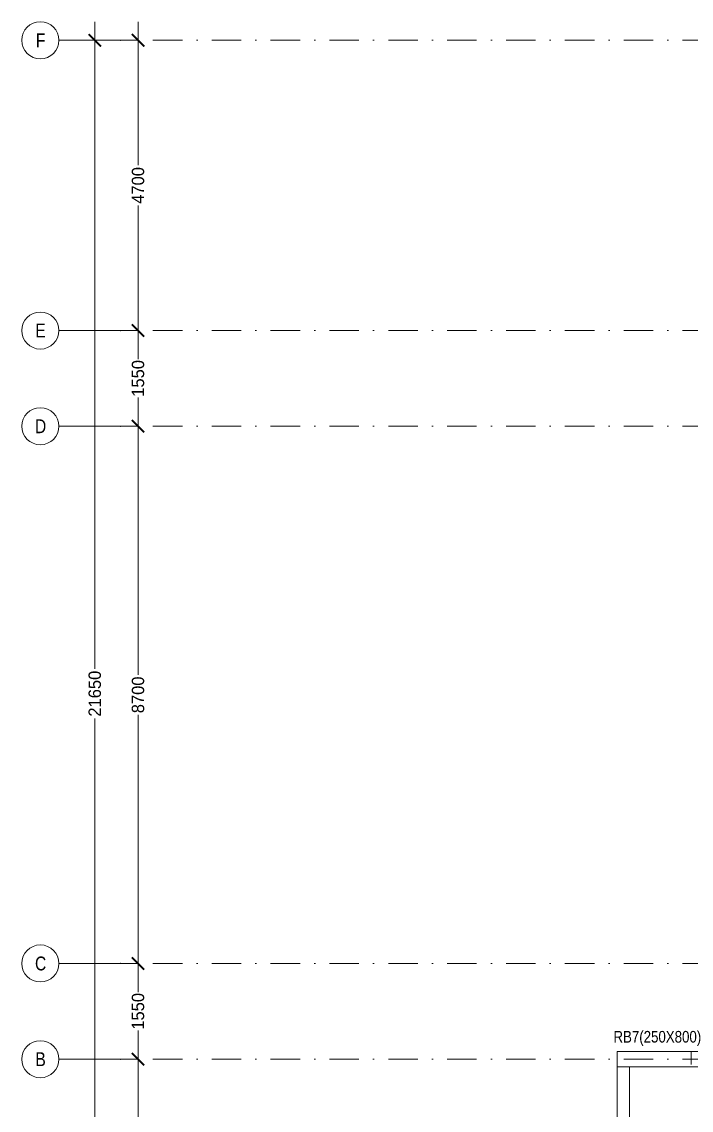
# Model space of a CAD drawing. Header units: millimetres. Extents: x -1760 to 80452, y -32586 to 8596.
# Drawn here: x -1760 to 9075, y -20546 to -2920 of the extents above; entities that cross this region are included whole.
import ezdxf
from ezdxf.enums import TextEntityAlignment as Align

# ---------------------------------------------------------------- set-up
doc = ezdxf.new("R2010")
doc.units = ezdxf.units.MM
doc.header["$LTSCALE"] = 75
for name, pattern in [('DASHDOT2', [12.7, 6.35, -3.175, 0, -3.175]), ('Dot & Dashed', [502.708322, 238.125, -132.291667, 0, -132.291655]), ('Hidden Line', [4.233333, 2.822222, -1.411111])]:
    doc.linetypes.add(name, pattern=pattern)
doc.layers.add('00_A_GRIDS.3D', color=1, linetype='Continuous')
doc.layers.add('02_A_GRIDS.3D', color=1, linetype='Continuous')
for name, color, linetype, lineweight in [('S-BEAM-IDEN', 2, 'Continuous', 9), ('S-COL', 3, 'Continuous', 13), ('S-SLAB', 3, 'Continuous', 13)]:
    doc.layers.add(name, color=color, linetype=linetype, lineweight=lineweight)
doc.styles.add('236 - NAS Mall_CD_GF Plan$0$TEXT 500', font='GOTHIC.TTF', dxfattribs={"height": 350})
doc.styles.add('Arial Narrow_1', font='ARIALN.TTF', dxfattribs={"height": 187.5})
doc.styles.add('GENERATED_STYLE_3', font='arial.ttf', dxfattribs={"width": 0.8})
doc.styles.add('TEXT 100', font='GOTHIC.TTF', dxfattribs={"height": 200})
doc.dimstyles.new('236 - NAS Mall_CD_GF Plan$0$DIM 500', dxfattribs={"dimtxt": 350, "dimasz": 300, "dimexe": 0, "dimexo": 0, "dimgap": 25, "dimtad": 0, "dimdec": 0, "dimrnd": 5, "dimzin": 0, "dimdsep": 46, "dimtxsty": '236 - NAS Mall_CD_GF Plan$0$TEXT 500', "dimblk": '236 - NAS Mall_CD_GF Plan$0$_ARCHTICK', "dimcen": 0, "dimdle": 300, "dimclrd": 256, "dimclre": 256, "dimclrt": 256, "dimadec": 0, "dimazin": 0, "dimtfac": 1, "dimtdec": 0, "dimtmove": 1, "dimatfit": 3, "dimfxl": 1000, "dimfxlon": 1, "dimtolj": 1, "dimtzin": 0, "dimlwd": 0, "dimlwe": 0, "dimarcsym": 0})

# ---------------------------------------------------------------- blocks, each defined once
blk = doc.blocks.new('Standard grid marker_2')
at = {"layer": '00_A_GRIDS.3D', "linetype": 'DASHDOT2', "lineweight": 0}
blk.add_line((1000, 0), (50581, 0), dxfattribs=at)
at = {"layer": '00_A_GRIDS.3D', "linetype": 'Dot & Dashed', "lineweight": 0}
blk.add_line((50581, 0), (51581, 0), dxfattribs=at)
at = {"layer": '00_A_GRIDS.3D', "linetype": 'Continuous', "lineweight": 0}
blk.add_circle((51881, 0), 300, dxfattribs=at)
at = {"layer": '00_A_GRIDS.3D', "linetype": 'Dot & Dashed', "lineweight": 0}
blk.add_point((50581, 0), dxfattribs=at)
blk.add_point((50581, 0), dxfattribs=at)
at = {"layer": '00_A_GRIDS.3D', "lineweight": 0, "style": 'GENERATED_STYLE_3'}
for tag, p in [('AC_MarkerText_1_0', (-300, -215)), ('AC_MarkerText_1_1', (51881, -215))]:
    blk.add_attdef(tag, text='', height=225, rotation=180, dxfattribs=at).set_placement(p, align=Align.TOP_CENTER)
blk = doc.blocks.new('236 - NAS Mall_CD_GF Plan$0$_ARCHTICK')
at = {"color": 0, "linetype": 'ByBlock', "const_width": 0.15}
blk.add_lwpolyline([(-0.5, -0.5), (0.5, 0.5)], dxfattribs=at)
blk = doc.blocks.new('*D11')
at = {"layer": '02_A_GRIDS.3D', "lineweight": 0, "transparency": 16777216}
for p, q in [((-578, -2920), (-578, -13399)), ((-157, -3220), (-578, -3220)), ((-578, -25170), (-578, -14203)), ((-160, -24870), (-578, -24870))]:
    blk.add_line(p, q, dxfattribs=at)
at = {"layer": 'Defpoints', "color": 0, "transparency": 16777216}
for p in [(-157, -3220), (-578, -24870), (-160, -24870)]:
    blk.add_point(p, dxfattribs=at)
at = {"layer": '02_A_GRIDS.3D', "lineweight": 0, "transparency": 16777216, "xscale": 200, "yscale": 200, "zscale": 200}
for p, rotation in [((-578, -3220), 90), ((-578, -24870), 270)]:
    blk.add_blockref('236 - NAS Mall_CD_GF Plan$0$_ARCHTICK', p, dxfattribs=dict(at, rotation=rotation))
at = {"layer": '02_A_GRIDS.3D', "transparency": 16777216, "insert": (-578, -13801), "char_height": 200, "attachment_point": 5, "rotation": 90, "style": 'TEXT 100'}
blk.add_mtext('\\A1;21650', dxfattribs=at)
blk = doc.blocks.new('*D12')
at = {"layer": '02_A_GRIDS.3D', "lineweight": 0, "transparency": 16777216}
for p, q in [((122, -2920), (122, -5244)), ((-300, -3220), (122, -3220)), ((122, -8220), (122, -5896)), ((-300, -7920), (122, -7920))]:
    blk.add_line(p, q, dxfattribs=at)
at = {"layer": 'Defpoints', "color": 0, "transparency": 16777216}
for p in [(-300, -3220), (-300, -7920), (122, -7920)]:
    blk.add_point(p, dxfattribs=at)
at = {"layer": '02_A_GRIDS.3D', "lineweight": 0, "transparency": 16777216, "xscale": 200, "yscale": 200, "zscale": 200}
for p, rotation in [((122, -3220), 90), ((122, -7920), 270)]:
    blk.add_blockref('236 - NAS Mall_CD_GF Plan$0$_ARCHTICK', p, dxfattribs=dict(at, rotation=rotation))
at = {"layer": '02_A_GRIDS.3D', "transparency": 16777216, "insert": (122, -5570), "char_height": 200, "attachment_point": 5, "rotation": 90, "style": 'TEXT 100'}
blk.add_mtext('\\A1;4700', dxfattribs=at)
blk = doc.blocks.new('*D13')
at = {"layer": '02_A_GRIDS.3D', "lineweight": 0, "transparency": 16777216}
for p, q in [((122, -7620), (122, -8386)), ((-300, -7920), (122, -7920)), ((122, -9770), (122, -9004)), ((-300, -9470), (122, -9470))]:
    blk.add_line(p, q, dxfattribs=at)
at = {"layer": 'Defpoints', "color": 0, "transparency": 16777216}
for p in [(-300, -7920), (-300, -9470), (122, -9470)]:
    blk.add_point(p, dxfattribs=at)
at = {"layer": '02_A_GRIDS.3D', "lineweight": 0, "transparency": 16777216, "xscale": 200, "yscale": 200, "zscale": 200}
for p, rotation in [((122, -7920), 90), ((122, -9470), 270)]:
    blk.add_blockref('236 - NAS Mall_CD_GF Plan$0$_ARCHTICK', p, dxfattribs=dict(at, rotation=rotation))
at = {"layer": '02_A_GRIDS.3D', "transparency": 16777216, "insert": (122, -8695), "char_height": 200, "attachment_point": 5, "rotation": 90, "style": 'TEXT 100'}
blk.add_mtext('\\A1;1550', dxfattribs=at)
blk = doc.blocks.new('*D14')
at = {"layer": '02_A_GRIDS.3D', "lineweight": 0, "transparency": 16777216}
for p, q in [((122, -9170), (122, -13495)), ((-300, -9470), (122, -9470)), ((122, -18470), (122, -14144)), ((-300, -18170), (122, -18170))]:
    blk.add_line(p, q, dxfattribs=at)
at = {"layer": 'Defpoints', "color": 0, "transparency": 16777216}
for p in [(-300, -9470), (-300, -18170), (122, -18170)]:
    blk.add_point(p, dxfattribs=at)
at = {"layer": '02_A_GRIDS.3D', "lineweight": 0, "transparency": 16777216, "xscale": 200, "yscale": 200, "zscale": 200}
for p, rotation in [((122, -9470), 90), ((122, -18170), 270)]:
    blk.add_blockref('236 - NAS Mall_CD_GF Plan$0$_ARCHTICK', p, dxfattribs=dict(at, rotation=rotation))
at = {"layer": '02_A_GRIDS.3D', "transparency": 16777216, "insert": (122, -13820), "char_height": 200, "attachment_point": 5, "rotation": 90, "style": 'TEXT 100'}
blk.add_mtext('\\A1;8700', dxfattribs=at)
blk = doc.blocks.new('*D15')
at = {"layer": '02_A_GRIDS.3D', "lineweight": 0, "transparency": 16777216}
for p, q in [((122, -17870), (122, -18635)), ((-300, -18170), (122, -18170)), ((122, -20020), (122, -19254)), ((-300, -19720), (122, -19720))]:
    blk.add_line(p, q, dxfattribs=at)
at = {"layer": 'Defpoints', "color": 0, "transparency": 16777216}
for p in [(-300, -18170), (-300, -19720), (122, -19720)]:
    blk.add_point(p, dxfattribs=at)
at = {"layer": '02_A_GRIDS.3D', "lineweight": 0, "transparency": 16777216, "xscale": 200, "yscale": 200, "zscale": 200}
for p, rotation in [((122, -18170), 90), ((122, -19720), 270)]:
    blk.add_blockref('236 - NAS Mall_CD_GF Plan$0$_ARCHTICK', p, dxfattribs=dict(at, rotation=rotation))
at = {"layer": '02_A_GRIDS.3D', "transparency": 16777216, "insert": (122, -18945), "char_height": 200, "attachment_point": 5, "rotation": 90, "style": 'TEXT 100'}
blk.add_mtext('\\A1;1550', dxfattribs=at)
blk = doc.blocks.new('*D16')
at = {"layer": '02_A_GRIDS.3D', "lineweight": 0, "transparency": 16777216}
for p, q in [((122, -19420), (122, -21971)), ((-300, -19720), (122, -19720)), ((122, -25170), (122, -22618)), ((-300, -24870), (122, -24870))]:
    blk.add_line(p, q, dxfattribs=at)
at = {"layer": 'Defpoints', "color": 0, "transparency": 16777216}
for p in [(-300, -19720), (-300, -24870), (122, -24870)]:
    blk.add_point(p, dxfattribs=at)
at = {"layer": '02_A_GRIDS.3D', "lineweight": 0, "transparency": 16777216, "xscale": 200, "yscale": 200, "zscale": 200}
for p, rotation in [((122, -19720), 90), ((122, -24870), 270)]:
    blk.add_blockref('236 - NAS Mall_CD_GF Plan$0$_ARCHTICK', p, dxfattribs=dict(at, rotation=rotation))
at = {"layer": '02_A_GRIDS.3D', "transparency": 16777216, "insert": (122, -22295), "char_height": 200, "attachment_point": 5, "rotation": 90, "style": 'TEXT 100'}
blk.add_mtext('\\A1;5150', dxfattribs=at)

msp = doc.modelspace()

# ---------------------------------------------------------------- linework, layer by layer
at = {"layer": 'S-COL', "linetype": 'Hidden Line'}
msp.add_lwpolyline([(9075, -19845), (9675, -19845), (9675, -19595), (9075, -19595)], close=True, dxfattribs=at)
at = {"layer": 'S-SLAB'}
for p, q in [((7875, -19844.8), (9075, -19844.8)), ((8075, -19844.8), (8075, -24745))]:
    msp.add_line(p, q, dxfattribs=at)
msp.add_lwpolyline([(7875, -19595), (15175, -19595), (15175, -8045), (11125, -8045), (11125, -3095), (40824.9, -3095), (40825.1, -9595), (31775, -9595), (31775, -18045), (37825, -18045), (37825, -24995), (7875, -24995)], close=True, dxfattribs=at)

# ---------------------------------------------------------------- block references
at = {"layer": '00_A_GRIDS.3D', "linetype": 'Continuous'}
ref = msp.add_blockref('Standard grid marker_2', (50421.5, -3220), dxfattribs=dict(at, zscale=1000, rotation=180))
ref.add_attrib('AC_MarkerText_1_1', 'F', dxfattribs={"color": 7, "lineweight": 0, "height": 225, "rotation": 360, "style": 'GENERATED_STYLE_3', "width": 0.8}).set_placement((-1454.9, -3107.5), align=Align.TOP_CENTER)
ref = msp.add_blockref('Standard grid marker_2', (50421.5, -7920), dxfattribs=dict(at, zscale=1000, rotation=180))
ref.add_attrib('AC_MarkerText_1_1', 'E', dxfattribs={"color": 7, "lineweight": 0, "height": 225, "rotation": 360, "style": 'GENERATED_STYLE_3', "width": 0.8}).set_placement((-1454.9, -7807.5), align=Align.TOP_CENTER)
ref = msp.add_blockref('Standard grid marker_2', (50421.5, -9470), dxfattribs=dict(at, zscale=1000, rotation=180))
ref.add_attrib('AC_MarkerText_1_1', 'D', dxfattribs={"color": 7, "lineweight": 0, "height": 225, "rotation": 360, "style": 'GENERATED_STYLE_3', "width": 0.8}).set_placement((-1454.9, -9357.5), align=Align.TOP_CENTER)
ref = msp.add_blockref('Standard grid marker_2', (50421.5, -18169.6), dxfattribs=dict(at, zscale=1000, rotation=180))
ref.add_attrib('AC_MarkerText_1_1', 'C', dxfattribs={"color": 7, "lineweight": 0, "height": 225, "rotation": 360, "style": 'GENERATED_STYLE_3', "width": 0.8}).set_placement((-1454.9, -18057.1), align=Align.TOP_CENTER)
ref = msp.add_blockref('Standard grid marker_2', (50421.5, -19719.9), dxfattribs=dict(at, zscale=1000, rotation=180))
ref.add_attrib('AC_MarkerText_1_1', 'B', dxfattribs={"color": 7, "lineweight": 0, "height": 225, "rotation": 360, "style": 'GENERATED_STYLE_3', "width": 0.8}).set_placement((-1454.9, -19607.4), align=Align.TOP_CENTER)

# ---------------------------------------------------------------- texts
at = {"layer": 'S-BEAM-IDEN', "lineweight": 20, "insert": (7816.4, -19262.7), "char_height": 187.5, "width": 1713.653, "attachment_point": 1, "style": 'Arial Narrow_1'}
msp.add_mtext('RB7(250X800)', dxfattribs=at)

# ---------------------------------------------------------------- dimensions: what is measured, and where the dimension line sits
at = {"layer": '02_A_GRIDS.3D'}
dim = msp.add_linear_dim(base=(-578.4, -24870), p1=(-156.5, -3220), p2=(-159.8, -24870), angle=270, dimstyle='236 - NAS Mall_CD_GF Plan$0$DIM 500', override={"dimtxt": 187.5, "dimasz": 200, "dimtxsty": 'TEXT 100'}, dxfattribs=at)
dim.commit()
dim.dimension.update_dxf_attribs({"geometry": '*D11', "text_midpoint": (-578.4, -13800.9), "dimtype": 160})
for base, p1, p2, picture, middle in [((121.6, -7920), (-300.4, -3220), (-300.4, -7920), '*D12', (121.6, -5570)), ((121.6, -9470), (-300.4, -7920), (-300.4, -9470), '*D13', (121.6, -8695)), ((121.6, -18169.6), (-300.4, -9470), (-300.4, -18169.6), '*D14', (121.6, -13819.8)), ((121.6, -19719.9), (-300.4, -18169.6), (-300.4, -19719.9), '*D15', (121.6, -18944.7)), ((121.6, -24870), (-300.4, -19719.9), (-300.4, -24870), '*D16', (121.6, -22294.9))]:
    dim = msp.add_linear_dim(base=base, p1=p1, p2=p2, angle=270, dimstyle='236 - NAS Mall_CD_GF Plan$0$DIM 500', override={"dimtxt": 187.5, "dimasz": 200, "dimtxsty": 'TEXT 100'}, dxfattribs=at)
    dim.commit()
    dim.dimension.update_dxf_attribs({"geometry": picture, "text_midpoint": middle})

doc.saveas('drawing.dxf')
